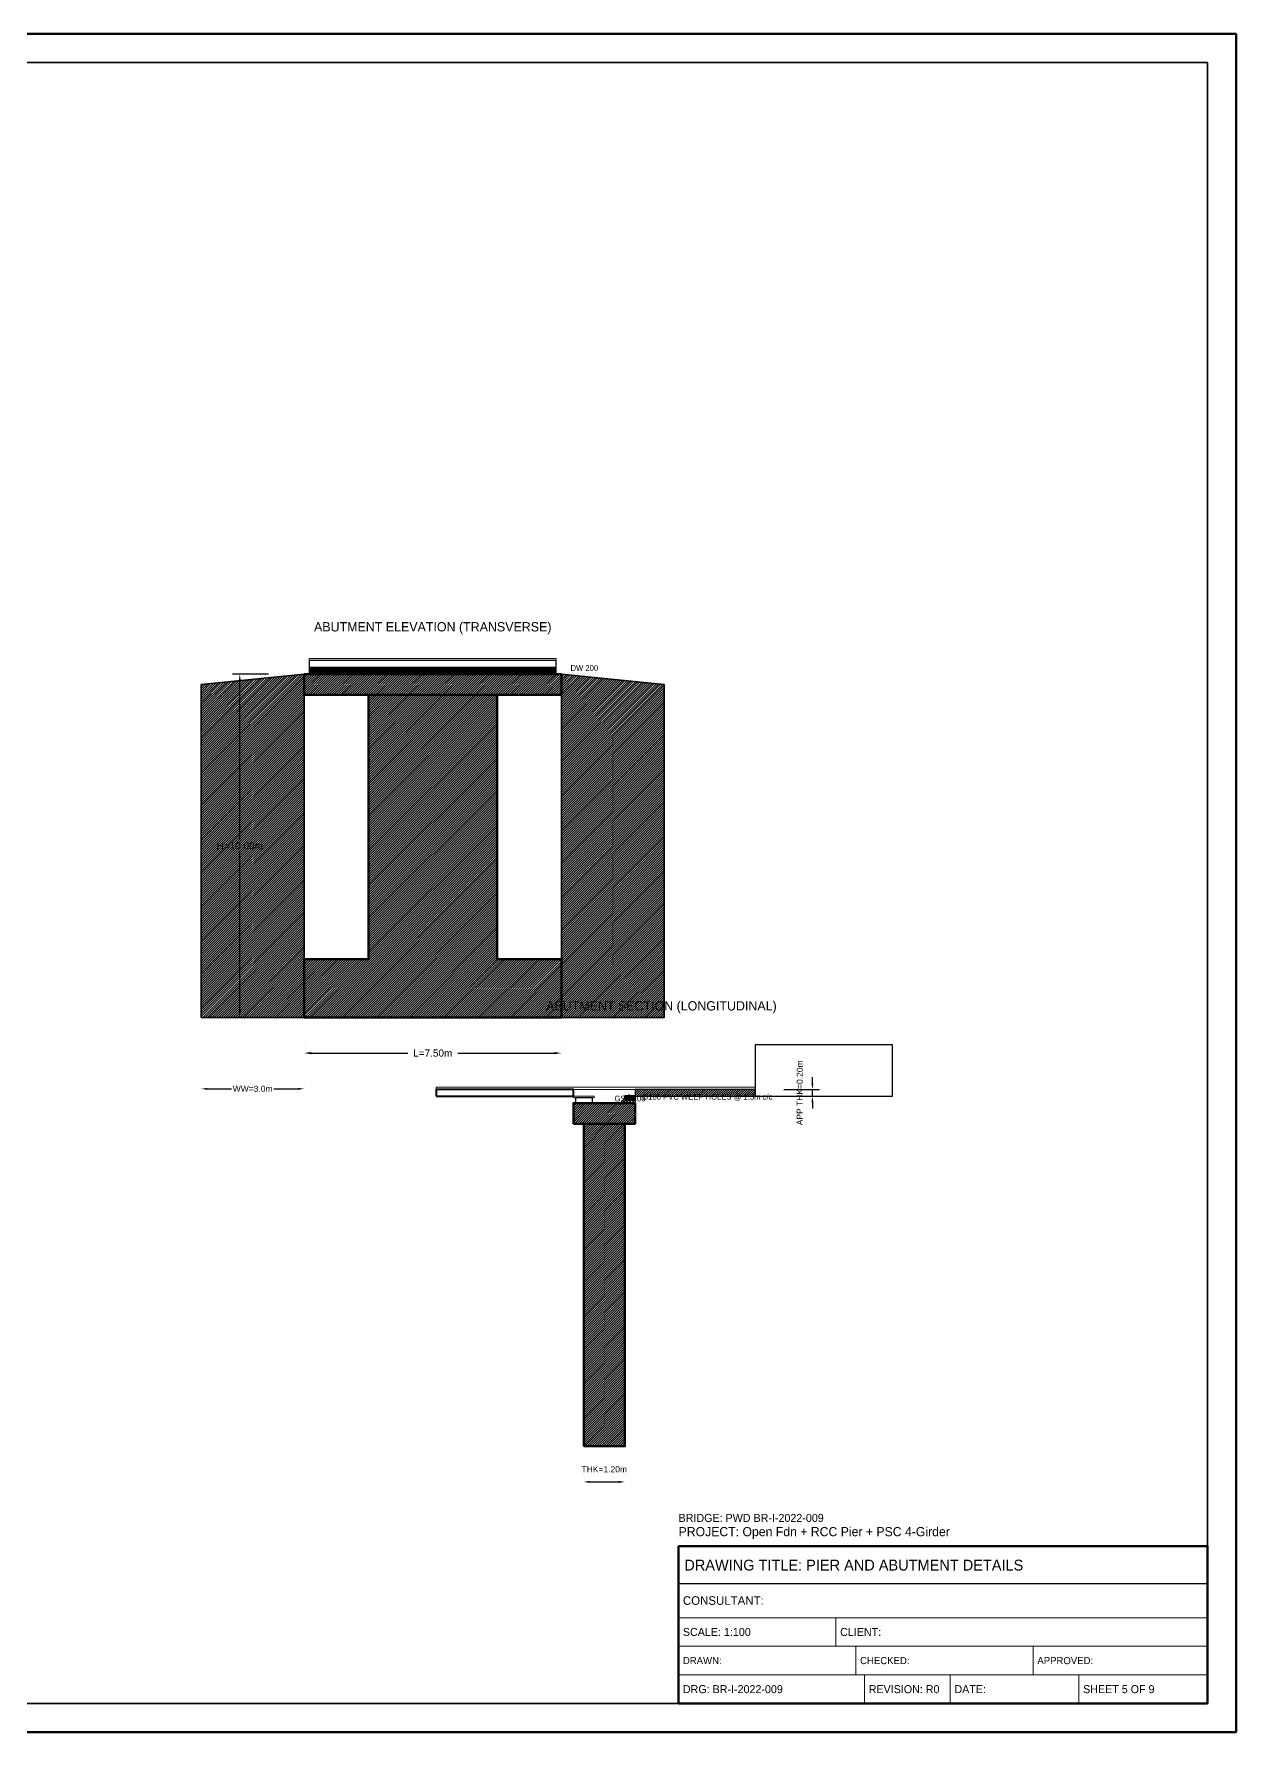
# Model space of a CAD drawing. Header units: metres. Extents: x 0 to 841, y 0 to 594.
# Drawn here: x 420 to 841, y 0 to 594 of the extents above; entities that cross this region are included whole.
import ezdxf
from ezdxf.enums import TextEntityAlignment as Align

# ---------------------------------------------------------------- set-up
doc = ezdxf.new("R2010")
doc.units = ezdxf.units.M
doc.linetypes.add('DASHED', pattern=[0.5, 0.375, -0.125])
for name, color, linetype, lineweight in [('ABUT-PROF', 4, 'Continuous', 50), ('BORDER-INNER', 7, 'Continuous', 35), ('BORDER-OUTER', 7, 'Continuous', 70), ('CIVIL-ROAD', 7, 'Continuous', 25), ('DIM-LINEAR', 3, 'Continuous', 18), ('STRUC-HATCHING', 8, 'Continuous', 18), ('SUB-ABUT', 3, 'Continuous', 35), ('SUB-BACKFILL', 34, 'Continuous', 18), ('SUB-BEARING', 5, 'Continuous', 25), ('SUB-DIRT-WALL', 3, 'Continuous', 35), ('SUPER-DECK', 2, 'Continuous', 50), ('SUPER-WEARING', 8, 'Continuous', 25), ('TEXT-HEADER', 7, 'Continuous', 25), ('TEXT-SPEC', 7, 'Continuous', 13), ('TEXT-TITLE', 7, 'Continuous', 25), ('TITLEBLK-BOX', 7, 'Continuous', 50), ('TITLEBLK-TEXT', 7, 'Continuous', 18)]:
    doc.layers.add(name, color=color, linetype=linetype, lineweight=lineweight)
doc.styles.add('BRIDGE_STD', font='Arial.ttf')
doc.dimstyles.new('pmb100', dxfattribs={"dimtxt": 2.5, "dimasz": 0.9375, "dimexe": 2.5, "dimexo": 2.5, "dimtad": 0, "dimtih": 1, "dimdec": 0, "dimtxsty": 'BRIDGE_STD', "dimcen": 2.5, "dimazin": 3, "dimtfac": 1, "dimtmove": 0, "dimatfit": 3})

msp = doc.modelspace()

# ---------------------------------------------------------------- hatches: boundary and pattern name
at = {"layer": 'STRUC-HATCHING'}
h = msp.add_hatch(dxfattribs=at)
h.set_pattern_fill('ANSI31', scale=0.18)
h.paths.add_polyline_path([(515, 370), (479, 366.4), (479, 250), (515, 250)])
h = msp.add_hatch(dxfattribs=at)
h.set_pattern_fill('ANSI31', scale=0.18)
h.paths.add_polyline_path([(515, 362.8), (605, 362.8), (605, 370), (515, 370)])
h = msp.add_hatch(dxfattribs=at)
h.set_pattern_fill('ANSI31', scale=0.12)
h.paths.add_polyline_path([(516.8, 370), (603.2, 370), (603.2, 372.4), (516.8, 372.4)])
h = msp.add_hatch(dxfattribs=at)
h.set_pattern_fill('ANSI31', scale=0.18)
h.paths.add_polyline_path([(605, 370), (641, 366.4), (641, 250), (605, 250)])
h = msp.add_hatch(dxfattribs=at)
h.set_pattern_fill('ANSI31', scale=0.18)
h.paths.add_polyline_path([(537.5, 362.8), (582.5, 362.8), (582.5, 270.3), (605, 270.3), (605, 250), (515, 250), (515, 270.3), (537.5, 270.3)])
h = msp.add_hatch(dxfattribs=at)
h.set_pattern_fill('ANSI31', scale=0.18)
h.paths.add_polyline_path([(609.2, 212.8), (630.8, 212.8), (630.8, 220), (609.2, 220)])
h = msp.add_hatch(dxfattribs=at)
h.set_pattern_fill('ANSI31', scale=0.12)
h.paths.add_polyline_path([(627.2, 221.2), (630.8, 221.2), (630.8, 222.4), (627.2, 222.4)])
h = msp.add_hatch(dxfattribs=at)
h.set_pattern_fill('ANSI31', scale=0.24)
h.paths.add_polyline_path([(627.2, 220), (630.8, 220), (630.8, 221.2), (627.2, 221.2)])
h = msp.add_hatch(dxfattribs=at)
h.set_pattern_fill('ANSI31', scale=0.18)
h.paths.add_polyline_path([(630.8, 222.4), (672.8, 222.4), (672.8, 224.8), (630.8, 224.8)])
h = msp.add_hatch(dxfattribs=at)
h.set_pattern_fill('ANSI31', scale=0.18)
h.paths.add_polyline_path([(612.8, 100), (627.2, 100), (627.2, 212.8), (612.8, 212.8)])

# ---------------------------------------------------------------- linework, layer by layer
at = {"layer": 'ABUT-PROF', "color": 4, "linetype": 'DASHED'}
msp.add_line((515, 370), (605, 370), dxfattribs=at)
at = {"layer": 'ABUT-PROF', "lineweight": 30}
msp.add_lwpolyline([(516.8, 370), (603.2, 370), (603.2, 372.4), (516.8, 372.4), (516.8, 370)], dxfattribs=at)
at = {"layer": 'ABUT-PROF', "lineweight": 40}
msp.add_lwpolyline([(627.2, 221.2), (630.8, 221.2), (630.8, 222.4), (627.2, 222.4), (627.2, 221.2)], dxfattribs=at)
at = {"layer": 'ABUT-PROF', "color": 4}
for centre in [(560, 371.6), (560, 370.8), (629, 222), (629, 221.6)]:
    msp.add_circle(centre, 0.6, dxfattribs=at)
at = {"layer": 'BORDER-INNER'}
msp.add_lwpolyline([(10, 10), (831, 10), (831, 584), (10, 584), (10, 10)], dxfattribs=at)
at = {"layer": 'BORDER-OUTER'}
msp.add_lwpolyline([(0, 0), (841, 0), (841, 594), (0, 594), (0, 0)], dxfattribs=at)
at = {"layer": 'CIVIL-ROAD', "lineweight": 25}
for points in [[(516.8, 372.4), (603.2, 372.4), (603.2, 374.8), (516.8, 374.8), (516.8, 372.4)], [(630.8, 222.4), (672.8, 222.4), (672.8, 224.8), (630.8, 224.8), (630.8, 222.4)]]:
    msp.add_lwpolyline(points, dxfattribs=at)
at = {"layer": 'SUB-ABUT', "lineweight": 35}
for points in [[(515, 370), (479, 366.4), (479, 250), (515, 250), (515, 370)], [(605, 370), (641, 366.4), (641, 250), (605, 250), (605, 370)]]:
    msp.add_lwpolyline(points, dxfattribs=at)
at = {"layer": 'SUB-ABUT', "lineweight": 50}
for points in [[(515, 362.8), (605, 362.8), (605, 370), (515, 370), (515, 362.8)], [(537.5, 362.8), (582.5, 362.8), (582.5, 270.3), (605, 270.3), (605, 250), (515, 250), (515, 270.3), (537.5, 270.3), (537.5, 362.8)], [(609.2, 212.8), (630.8, 212.8), (630.8, 220), (609.2, 220), (609.2, 212.8)], [(612.8, 100), (627.2, 100), (627.2, 212.8), (612.8, 212.8), (612.8, 100)]]:
    msp.add_lwpolyline(points, dxfattribs=at)
at = {"layer": 'SUB-ABUT', "lineweight": 25}
msp.add_lwpolyline([(672.8, 222.4), (720.8, 222.4), (720.8, 240.4), (672.8, 240.4), (672.8, 222.4)], dxfattribs=at)
at = {"layer": 'SUB-BACKFILL', "lineweight": 20}
msp.add_lwpolyline([(627.2, 220), (630.8, 220), (630.8, 221.2), (627.2, 221.2), (627.2, 220)], dxfattribs=at)
at = {"layer": 'SUB-BEARING', "lineweight": 25}
for points in [[(524.9, 370), (532.1, 370), (532.1, 371.8), (524.9, 371.8), (524.9, 370)], [(556.4, 370), (563.6, 370), (563.6, 371.8), (556.4, 371.8), (556.4, 370)], [(587.9, 370), (595.1, 370), (595.1, 371.8), (587.9, 371.8), (587.9, 370)], [(609.92, 220), (615.92, 220), (615.92, 221.8), (609.92, 221.8), (609.92, 220)]]:
    msp.add_lwpolyline(points, dxfattribs=at)
at = {"layer": 'SUB-BEARING', "lineweight": 15}
msp.add_lwpolyline([(609.32, 221.8), (616.52, 221.8), (616.52, 222.4), (609.32, 222.4), (609.32, 221.8)], dxfattribs=at)
at = {"layer": 'SUB-DIRT-WALL', "lineweight": 18}
for p, q in [((625.7, 220.06), (628.7, 223.06)), ((625.7, 219.34), (628.7, 222.34))]:
    msp.add_line(p, q, dxfattribs=at)
at = {"layer": 'SUB-DIRT-WALL', "lineweight": 35}
msp.add_line((627.2, 220), (630.8, 220), dxfattribs=at)
at = {"layer": 'SUPER-DECK', "lineweight": 40}
msp.add_lwpolyline([(561.2, 222.4), (609.2, 222.4), (609.2, 224.8), (561.2, 224.8), (561.2, 222.4)], dxfattribs=at)
at = {"layer": 'SUPER-WEARING', "lineweight": 20}
for points in [[(516.8, 374.8), (603.2, 374.8), (603.2, 375.58), (516.8, 375.58), (516.8, 374.8)], [(561.2, 224.8), (672.8, 224.8), (672.8, 225.58), (561.2, 225.58), (561.2, 224.8)]]:
    msp.add_lwpolyline(points, dxfattribs=at)
at = {"layer": 'TITLEBLK-BOX', "lineweight": 50}
msp.add_lwpolyline([(646, 10), (831, 10), (831, 65), (646, 65), (646, 10)], dxfattribs=at)
at = {"layer": 'TITLEBLK-BOX', "lineweight": 30}
msp.add_lwpolyline([(646, 52), (831, 52), (831, 65), (646, 65), (646, 52)], dxfattribs=at)
at = {"layer": 'TITLEBLK-BOX', "lineweight": 18}
for points in [[(646, 40), (831, 40), (831, 52), (646, 52), (646, 40)], [(646, 30), (701, 30), (701, 40), (646, 40), (646, 30)], [(701, 30), (831, 30), (831, 40), (701, 40), (701, 30)], [(646, 20), (708, 20), (708, 30), (646, 30), (646, 20)], [(708, 20), (770, 20), (770, 30), (708, 30), (708, 20)], [(770, 20), (831, 20), (831, 30), (770, 30), (770, 20)], [(646, 10), (711, 10), (711, 20), (646, 20), (646, 10)], [(711, 10), (741, 10), (741, 20), (711, 20), (711, 10)], [(741, 10), (786, 10), (786, 20), (741, 20), (741, 10)], [(786, 10), (831, 10), (831, 20), (786, 20), (786, 10)]]:
    msp.add_lwpolyline(points, dxfattribs=at)

# ---------------------------------------------------------------- texts
at = {"layer": 'TEXT-HEADER'}
for s, p in [('ABUTMENT ELEVATION (TRANSVERSE)', (560, 385)), ('ABUTMENT SECTION (LONGITUDINAL)', (640, 252.4))]:
    msp.add_text(s, height=3.25, dxfattribs=at).set_placement(p, align=Align.CENTER)
at = {"layer": 'TEXT-SPEC', "color": 4}
for s, p in [('DW 200', (608.2, 371.2)), ('Ø100 PVC WEEP HOLES @ 1.5m c/c', (633.3, 221.2))]:
    msp.add_text(s, height=2, dxfattribs=at).set_placement(p)
at = {"layer": 'TEXT-SPEC'}
msp.add_text('GSB 100', height=2, dxfattribs=at).set_placement((629, 220.6), align=Align.CENTER)
at = {"layer": 'TEXT-TITLE'}
for s, height, p in [('PROJECT: Open Fdn + RCC Pier + PSC 4-Girder', 3.2, (646, 68.5)), ('DRAWING TITLE: PIER AND ABUTMENT DETAILS', 3.8, (648, 56.5))]:
    msp.add_text(s, height=height, dxfattribs=at).set_placement(p)
at = {"layer": 'TITLEBLK-TEXT'}
for s, height, p in [('BRIDGE: PWD BR-I-2022-009', 2.8, (646, 73.5)), ('CONSULTANT: ', 3, (647.5, 44.5)), ('SCALE: 1:100', 2.8, (647.5, 33.6)), ('CLIENT: ', 2.8, (702.5, 33.6)), ('DRAWN: ', 2.5, (647.5, 23.75)), ('CHECKED: ', 2.5, (709.5, 23.75)), ('APPROVED: ', 2.5, (771.5, 23.75)), ('DRG: BR-I-2022-009', 2.8, (647.5, 13.6)), ('REVISION: R0', 2.8, (712.5, 13.6)), ('DATE: ', 2.8, (742.5, 13.6)), ('SHEET 5 OF 9', 2.8, (787.5, 13.6))]:
    msp.add_text(s, height=height, dxfattribs=at).set_placement(p)

# ---------------------------------------------------------------- dimensions: what is measured, and where the dimension line sits
at = {"layer": 'DIM-LINEAR'}
for base, p1, p2, text, override in [((492.5, 250), (505, 250), (505, 370), 'H=10.00m', {"dimtxt": 2.5, "dimasz": 2.5, "dimgap": 1, "dimclrt": 3}), ((692.8, 222.4), (680.3, 222.4), (680.3, 224.8), 'APP THK=0.20m', {"dimtxt": 2.125, "dimasz": 2.125, "dimgap": 0.85, "dimclrt": 3})]:
    msp.add_linear_dim(base=base, p1=p1, p2=p2, angle=90, text=text, dimstyle='pmb100', override=override, dxfattribs=at).render()
for base, p1, p2, text, override in [((515, 237.5), (515, 237.5), (605, 237.5), 'L=7.50m', {"dimtxt": 2.5, "dimasz": 2.5, "dimgap": 1, "dimclrt": 3}), ((479, 225), (479, 225), (515, 225), 'WW=3.0m', {"dimtxt": 2.125, "dimasz": 2.125, "dimgap": 0.85, "dimclrt": 3}), ((612.8, 87.5), (612.8, 87.5), (627.2, 87.5), 'THK=1.20m', {"dimtxt": 2.125, "dimasz": 2.125, "dimgap": 0.85, "dimclrt": 3})]:
    msp.add_linear_dim(base=base, p1=p1, p2=p2, text=text, dimstyle='pmb100', override=override, dxfattribs=at).render()

doc.saveas('drawing.dxf')
